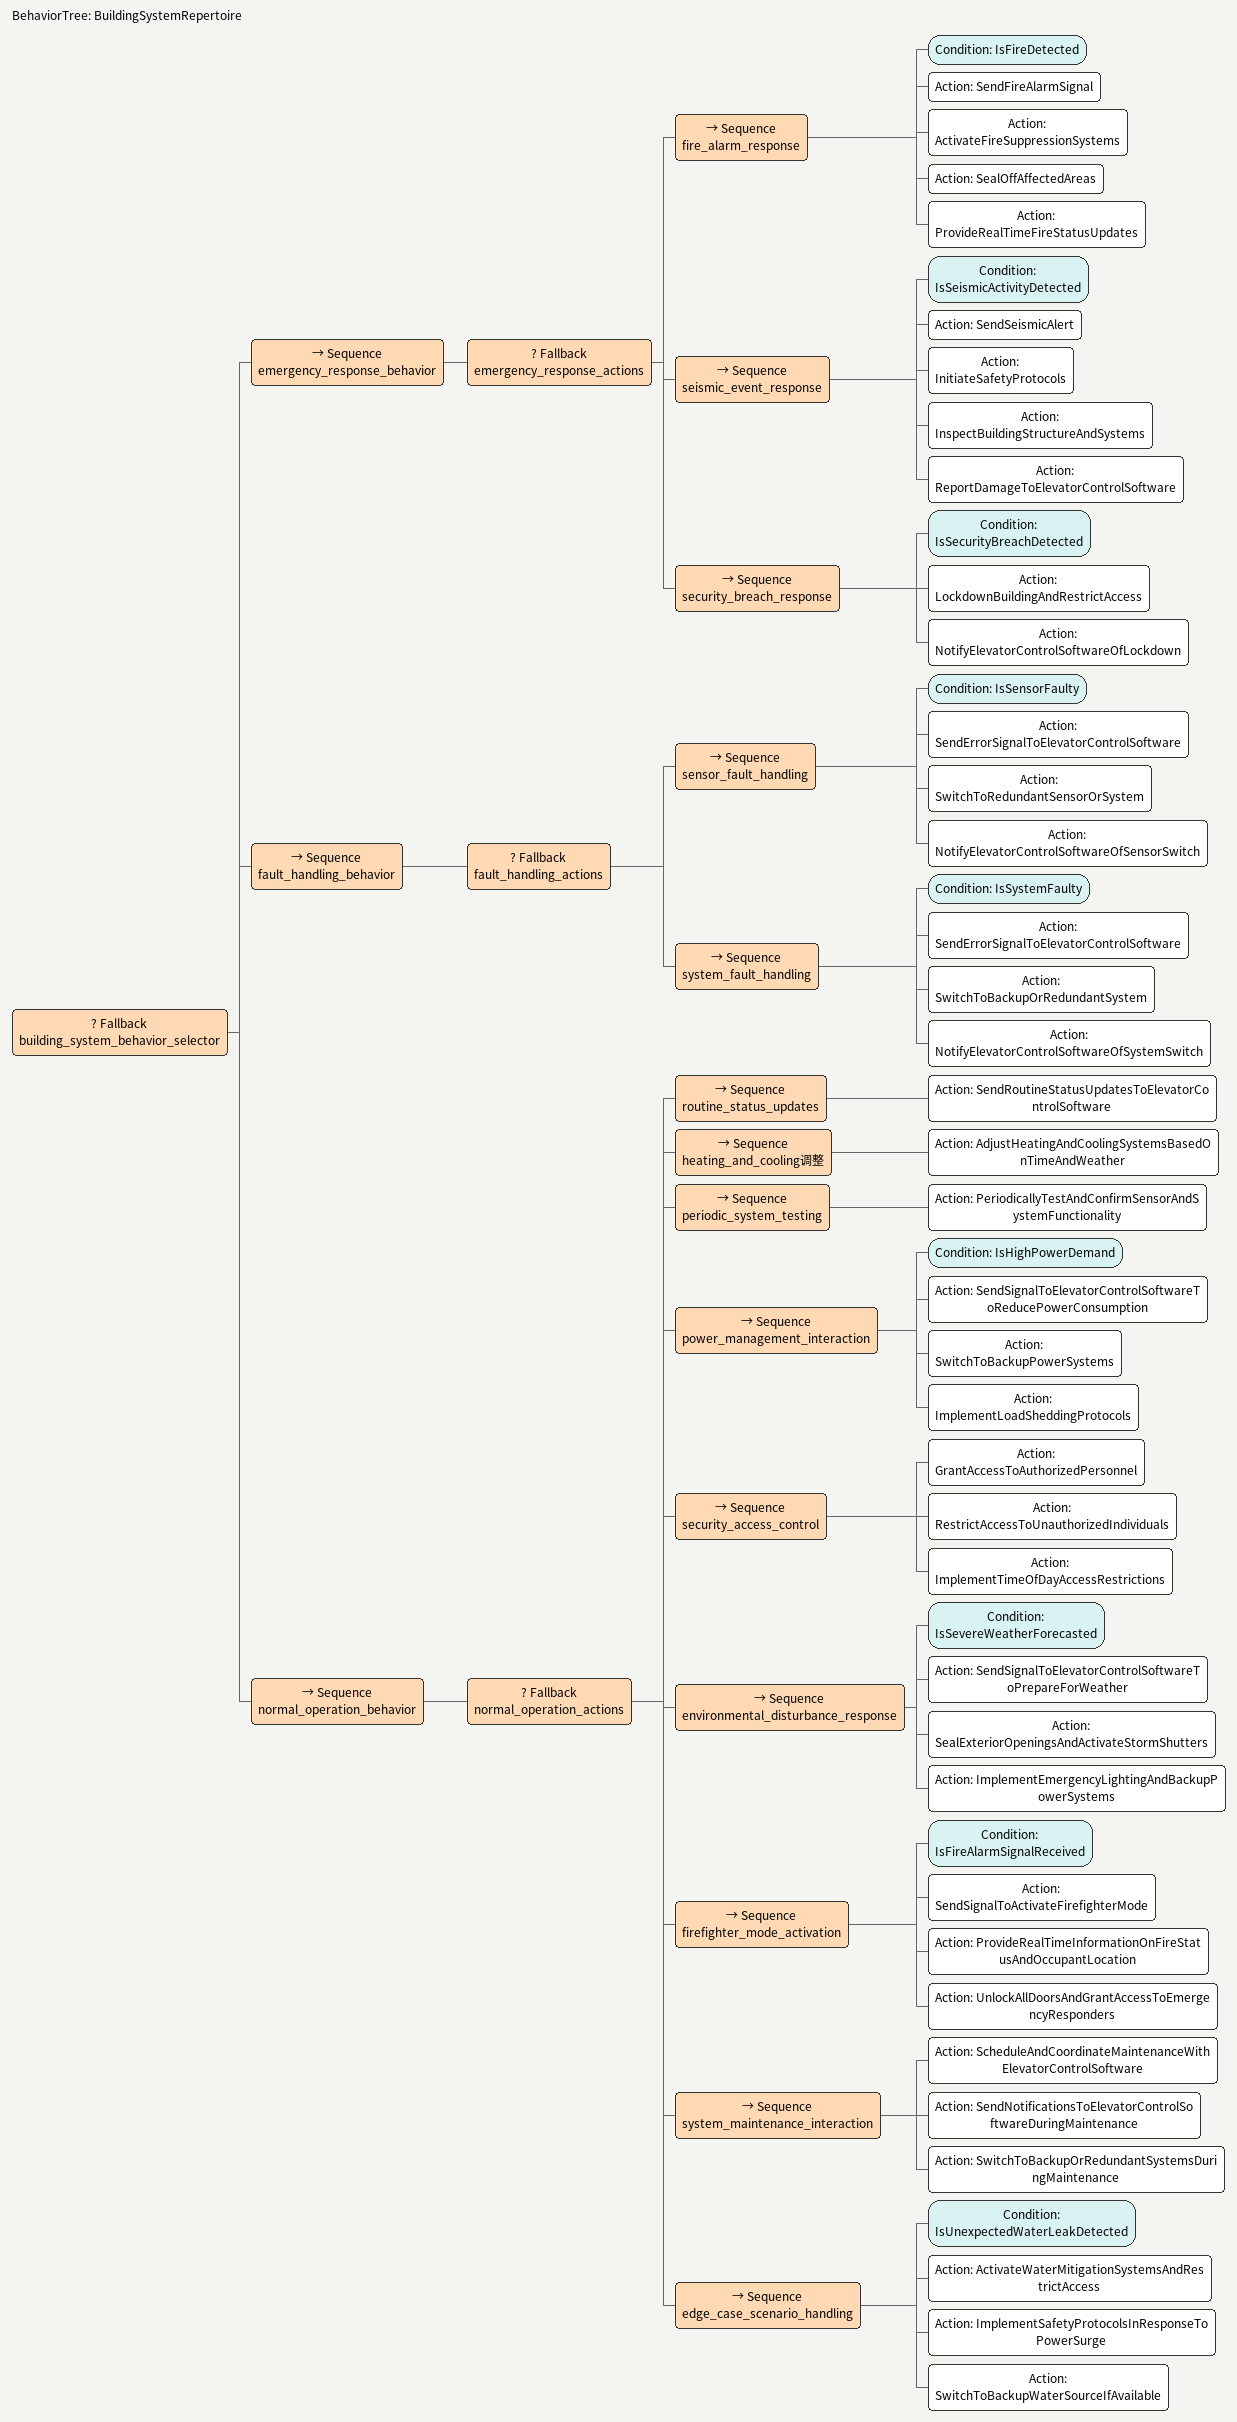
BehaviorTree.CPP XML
<root BTCPP_format="4">
  <BehaviorTree ID="BuildingSystemRepertoire">
    <Fallback name="building_system_behavior_selector">

      <!-- Emergency responses: highest priority -->
      <Sequence name="emergency_response_behavior">
        <Fallback name="emergency_response_actions">
          <Sequence name="fire_alarm_response">
            <Condition ID="IsFireDetected"/>
            <Action ID="SendFireAlarmSignal"/>
            <Action ID="ActivateFireSuppressionSystems"/>
            <Action ID="SealOffAffectedAreas"/>
            <Action ID="ProvideRealTimeFireStatusUpdates"/>
          </Sequence>
          <Sequence name="seismic_event_response">
            <Condition ID="IsSeismicActivityDetected"/>
            <Action ID="SendSeismicAlert"/>
            <Action ID="InitiateSafetyProtocols"/>
            <Action ID="InspectBuildingStructureAndSystems"/>
            <Action ID="ReportDamageToElevatorControlSoftware"/>
          </Sequence>
          <Sequence name="security_breach_response">
            <Condition ID="IsSecurityBreachDetected"/>
            <Action ID="LockdownBuildingAndRestrictAccess"/>
            <Action ID="NotifyElevatorControlSoftwareOfLockdown"/>
          </Sequence>
        </Fallback>
      </Sequence>

      <!-- Fault handling: second priority -->
      <Sequence name="fault_handling_behavior">
        <Fallback name="fault_handling_actions">
          <Sequence name="sensor_fault_handling">
            <Condition ID="IsSensorFaulty"/>
            <Action ID="SendErrorSignalToElevatorControlSoftware"/>
            <Action ID="SwitchToRedundantSensorOrSystem"/>
            <Action ID="NotifyElevatorControlSoftwareOfSensorSwitch"/>
          </Sequence>
          <Sequence name="system_fault_handling">
            <Condition ID="IsSystemFaulty"/>
            <Action ID="SendErrorSignalToElevatorControlSoftware"/>
            <Action ID="SwitchToBackupOrRedundantSystem"/>
            <Action ID="NotifyElevatorControlSoftwareOfSystemSwitch"/>
          </Sequence>
        </Fallback>
      </Sequence>

      <!-- Normal operation: third priority -->
      <Sequence name="normal_operation_behavior">
        <Fallback name="normal_operation_actions">
          <Sequence name="routine_status_updates">
            <Action ID="SendRoutineStatusUpdatesToElevatorControlSoftware"/>
          </Sequence>
          <Sequence name="heating_and_cooling调整">
            <Action ID="AdjustHeatingAndCoolingSystemsBasedOnTimeAndWeather"/>
          </Sequence>
          <Sequence name="periodic_system_testing">
            <Action ID="PeriodicallyTestAndConfirmSensorAndSystemFunctionality"/>
          </Sequence>
          <Sequence name="power_management_interaction">
            <Condition ID="IsHighPowerDemand"/>
            <Action ID="SendSignalToElevatorControlSoftwareToReducePowerConsumption"/>
            <Action ID="SwitchToBackupPowerSystems"/>
            <Action ID="ImplementLoadSheddingProtocols"/>
          </Sequence>
          <Sequence name="security_access_control">
            <Action ID="GrantAccessToAuthorizedPersonnel"/>
            <Action ID="RestrictAccessToUnauthorizedIndividuals"/>
            <Action ID="ImplementTimeOfDayAccessRestrictions"/>
          </Sequence>
          <Sequence name="environmental_disturbance_response">
            <Condition ID="IsSevereWeatherForecasted"/>
            <Action ID="SendSignalToElevatorControlSoftwareToPrepareForWeather"/>
            <Action ID="SealExteriorOpeningsAndActivateStormShutters"/>
            <Action ID="ImplementEmergencyLightingAndBackupPowerSystems"/>
          </Sequence>
          <Sequence name="firefighter_mode_activation">
            <Condition ID="IsFireAlarmSignalReceived"/>
            <Action ID="SendSignalToActivateFirefighterMode"/>
            <Action ID="ProvideRealTimeInformationOnFireStatusAndOccupantLocation"/>
            <Action ID="UnlockAllDoorsAndGrantAccessToEmergencyResponders"/>
          </Sequence>
          <Sequence name="system_maintenance_interaction">
            <Action ID="ScheduleAndCoordinateMaintenanceWithElevatorControlSoftware"/>
            <Action ID="SendNotificationsToElevatorControlSoftwareDuringMaintenance"/>
            <Action ID="SwitchToBackupOrRedundantSystemsDuringMaintenance"/>
          </Sequence>
          <Sequence name="edge_case_scenario_handling">
            <Condition ID="IsUnexpectedWaterLeakDetected"/>
            <Action ID="ActivateWaterMitigationSystemsAndRestrictAccess"/>
            <Action ID="ImplementSafetyProtocolsInResponseToPowerSurge"/>
            <Action ID="SwitchToBackupWaterSourceIfAvailable"/>
          </Sequence>
        </Fallback>
      </Sequence>

    </Fallback>
  </BehaviorTree>
</root>
